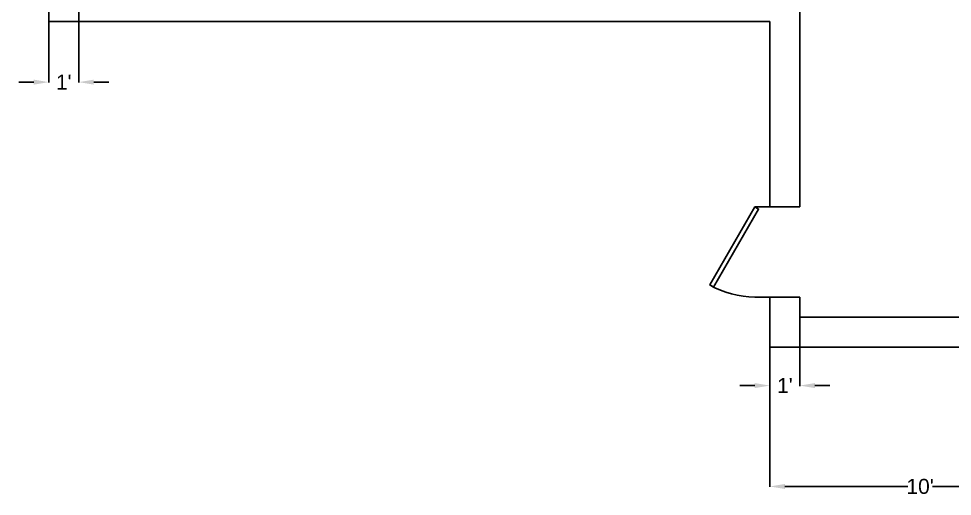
# Model space of a CAD drawing. Header units: inches. Extents: x 2169 to 3045, y 1192 to 2064.
# Drawn here: x 2233.8 to 2606.7, y 1192 to 1382.8 of the extents above; entities that cross this region are included whole.
import ezdxf

# ---------------------------------------------------------------- set-up
doc = ezdxf.new("R2010")
doc.units = ezdxf.units.IN
for name, color, linetype in [('A PLAN ANNO DIM', 9, 'Continuous'), ('A PLAN DOOR', 252, 'Continuous'), ('A PLAN WALL EXTERIOR', 4, 'Continuous')]:
    doc.layers.add(name, color=color, linetype=linetype)
doc.styles.get("Standard").update_dxf_attribs({"font": 'Arial.ttf'})
doc.dimstyles.get("Standard").update_dxf_attribs({"dimtxt": 6, "dimasz": 6, "dimexe": 0.18, "dimexo": 0.0625, "dimgap": 0.09, "dimtad": 0, "dimtih": 1, "dimtoh": 1, "dimdec": 4, "dimzin": 0, "dimdsep": 46, "dimlunit": 4, "dimtxsty": 'Standard', "dimcen": 0.1875, "dimadec": 0, "dimazin": 0, "dimtfac": 1, "dimtdec": 4, "dimtofl": 0, "dimtmove": 0, "dimatfit": 3, "dimfxl": 1, "dimtolj": 1, "dimtzin": 0, "dimarcsym": 0})

# ---------------------------------------------------------------- blocks, each defined once
blk = doc.blocks.new('*D43')
at = {"layer": 'A PLAN ANNO DIM', "color": 0, "lineweight": -2, "transparency": 16777216}
for p, q in [((2245.8, 1405.51), (2245.8, 1357.23)), ((2257.8, 1405.51), (2257.8, 1357.23)), ((2239.8, 1357.41), (2233.8, 1357.41)), ((2263.8, 1357.41), (2269.8, 1357.41))]:
    blk.add_line(p, q, dxfattribs=at)
at = {"layer": 'A PLAN ANNO DIM', "color": 0, "transparency": 16777216}
for points in [[(2239.8, 1358.41), (2239.8, 1356.41), (2245.8, 1357.41)], [(2263.8, 1358.41), (2263.8, 1356.41), (2257.8, 1357.41)]]:
    blk.add_solid(points, dxfattribs=at)
at = {"layer": 'Defpoints', "color": 0, "transparency": 16777216}
for p in [(2245.8, 1405.58), (2257.8, 1405.58), (2245.8, 1357.41)]:
    blk.add_point(p, dxfattribs=at)
at = {"layer": 'A PLAN ANNO DIM', "color": 0, "transparency": 16777216, "insert": (2251.8, 1357.41), "char_height": 6, "attachment_point": 5}
blk.add_mtext("\\A1;1'", dxfattribs=at)
blk = doc.blocks.new('*U134')
for p, q in [((0, 0), (0, 6)), ((36, 0), (36, 6))]:
    blk.add_line(p, q)
blk.add_lwpolyline([(0, 0), (31.18, -18), (32.05, -16.48), (0.87, 1.52)], close=True)
blk.add_arc((0, 0), 36, 330, 0)
blk = doc.blocks.new('*D137')
at = {"layer": 'A PLAN ANNO DIM', "color": 0, "lineweight": -2, "transparency": 16777216}
for p, q in [((2533.8, 1251.51), (2533.8, 1195.75)), ((2653.8, 1251.51), (2653.8, 1195.75)), ((2539.8, 1195.93), (2588.9, 1195.93)), ((2647.8, 1195.93), (2598.7, 1195.93))]:
    blk.add_line(p, q, dxfattribs=at)
at = {"layer": 'A PLAN ANNO DIM', "color": 0, "transparency": 16777216}
for points in [[(2539.8, 1196.93), (2539.8, 1194.93), (2533.8, 1195.93)], [(2647.8, 1196.93), (2647.8, 1194.93), (2653.8, 1195.93)]]:
    blk.add_solid(points, dxfattribs=at)
at = {"layer": 'Defpoints', "color": 0, "transparency": 16777216}
for p in [(2533.8, 1251.58), (2653.8, 1251.58), (2533.8, 1195.93)]:
    blk.add_point(p, dxfattribs=at)
at = {"layer": 'A PLAN ANNO DIM', "color": 0, "transparency": 16777216, "insert": (2593.8, 1195.93), "char_height": 6, "attachment_point": 5}
blk.add_mtext("\\A1;10'", dxfattribs=at)
blk = doc.blocks.new('*D138')
at = {"layer": 'A PLAN ANNO DIM', "color": 0, "lineweight": -2, "transparency": 16777216}
for p, q in [((2533.8, 1263.51), (2533.8, 1236.04)), ((2545.8, 1263.51), (2545.8, 1236.04)), ((2527.8, 1236.22), (2521.8, 1236.22)), ((2551.8, 1236.22), (2557.8, 1236.22))]:
    blk.add_line(p, q, dxfattribs=at)
at = {"layer": 'A PLAN ANNO DIM', "color": 0, "transparency": 16777216}
for points in [[(2527.8, 1237.22), (2527.8, 1235.22), (2533.8, 1236.22)], [(2551.8, 1237.22), (2551.8, 1235.22), (2545.8, 1236.22)]]:
    blk.add_solid(points, dxfattribs=at)
at = {"layer": 'Defpoints', "color": 0, "transparency": 16777216}
for p in [(2533.8, 1263.58), (2545.8, 1263.58), (2533.8, 1236.22)]:
    blk.add_point(p, dxfattribs=at)
at = {"layer": 'A PLAN ANNO DIM', "color": 0, "transparency": 16777216, "insert": (2539.8, 1236.22), "char_height": 6, "attachment_point": 5}
blk.add_mtext("\\A1;1'", dxfattribs=at)

msp = doc.modelspace()

# ---------------------------------------------------------------- linework, layer by layer
at = {"layer": 'A PLAN WALL EXTERIOR'}
for p, q in [((2545.80012, 1694.57518), (2545.80012, 1381.57518)), ((2245.80012, 1381.57518), (2245.80012, 1430.57518)), ((2533.80012, 1381.57518), (2245.80012, 1381.57518)), ((2533.80012, 1307.57518), (2533.80012, 1381.57518)), ((2545.80012, 1307.57518), (2545.80012, 1381.57518)), ((2533.80012, 1307.57518), (2545.80012, 1307.57518)), ((2545.80012, 1271.57518), (2533.80012, 1271.57518)), ((2533.80012, 1271.57518), (2533.80012, 1263.57518)), ((2545.80012, 1263.57518), (2545.80012, 1271.57518)), ((2533.80012, 1251.57518), (2533.80012, 1263.57518)), ((2641.80012, 1263.57518), (2545.80012, 1263.57518)), ((2641.80012, 1251.57518), (2533.80012, 1251.57518))]:
    msp.add_line(p, q, dxfattribs=at)

# ---------------------------------------------------------------- block references
at = {"layer": 'A PLAN DOOR', "rotation": 270}
msp.add_blockref('*U134', (2527.80012, 1307.57518), dxfattribs=at)

# ---------------------------------------------------------------- dimensions: what is measured, and where the dimension line sits
at = {"layer": 'A PLAN ANNO DIM'}
for base, p1, p2, picture, middle in [((2245.80012, 1357.41137), (2257.80012, 1405.57518), (2245.80012, 1405.57518), '*D43', (2251.80012, 1357.41137)), ((2533.80012, 1236.22193), (2545.80012, 1263.57518), (2533.80012, 1263.57518), '*D138', (2539.80012, 1236.22193)), ((2533.80012, 1195.9343), (2653.80012, 1251.57518), (2533.80012, 1251.57518), '*D137', (2593.80012, 1195.9343))]:
    dim = msp.add_linear_dim(base=base, p1=p1, p2=p2, dimstyle='Standard', dxfattribs=at)
    dim.commit()
    dim.dimension.update_dxf_attribs({"geometry": picture, "text_midpoint": middle})

doc.saveas('drawing.dxf')
